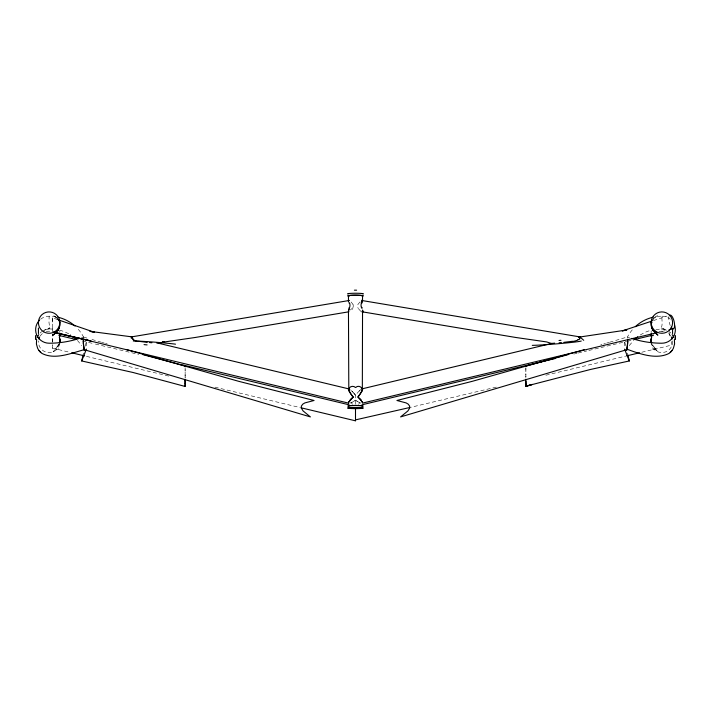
<?xml version="1.0" encoding="UTF-8"?>
<svg xmlns="http://www.w3.org/2000/svg" width="711" height="711" viewBox="0 0 711 711"><rect width="100%" height="100%" fill="white"/><g stroke="black" fill="none" stroke-linecap="round" stroke-linejoin="round"><path stroke-width="0.53" stroke-dasharray="3.56 2.67" d="M52.436 344.977L52.436 348.203L52.436 344.693M52.436 342.044L52.436 334.197L52.436 342.231M57.644 319.63L52.392 317.826L52.392 331.459L52.383 325.807M185.127 377.763L185.127 377.265M185.127 376.012L185.127 374.768M185.127 373.542L185.127 372.129M185.127 370.369L185.127 369.764M525.873 377.008L525.873 376.012M525.873 374.768L525.873 373.79M525.873 371.444L525.873 370.795M525.873 369.569L525.873 368.476M651.169 332.659L651.169 330.846M83.471 337.494L83.525 336.961A38.847 38.847 0 0 0 77.543 328.544M83.498 337.165L89.408 338.703M55.956 316.804A38.847 38.847 0 0 0 49.148 316.199L48.988 322.421L49.832 328.917L55.094 329.273M655.906 329.273C664.296 330.891 661.71 321.665 661.852 316.199A38.847 38.847 0 0 0 655.044 316.804M83.356 354.007L83.569 353.118M85.249 346.133L86.2 342.16M59.075 343.991L55.707 348.594M352.905 308.263L352.061 309.561M58.578 345.484L58.711 345.226A6.035 3.182 -78.2 0 0 59.191 343.893M652.005 321.176L653.711 318.59M629.262 345.59L633.59 340.409M651.827 336.365L653.125 334.774M355.5 404.204L355.571 395.058M58.826 344.995L53.138 351.812L56.764 347.866M40.1 333.059L41.745 331.602M359.908 301.988L357.997 304.37A4.204 3.706 -73.4 0 0 358.131 308.236M652.956 319.141L657.693 315.408L654.28 317.728M652.147 335.796L653.542 334.845M640.247 335.032L641.082 334.508A38.856 38.856 0 0 1 648.228 331.13L651.383 330.171M351.154 402.746C349.101 403.546 352.087 401.973 352.132 403.901A13.873 10.736 40.9 0 0 352.46 404.381M42.162 331.308L49.637 327.904L44.455 330.037M653.453 320.581L666.936 316.111M45.726 329.557L49.912 328.917M609.069 342.391L606.687 343.093M609.665 342.222L627.475 336.961A96.874 96.127 0 0 0 629.528 337.707M600.751 344.835L601.933 344.488M603.719 343.964L605.496 343.44M661.692 331.557L666.971 330.286M573.821 354.06L577.048 353.287M578.123 353.029L586.726 350.967M588.886 350.452L626.658 341.404M627.742 341.147L630.977 340.373M496.331 387.095L411.207 407.19M545.897 375.221L625.618 356.131M641.811 352.247L672.037 345.013L671.148 341.316M661.088 328.917L666.545 330.037M82.512 341.004L93.257 343.546M95.381 344.053L138.672 354.416M168.703 376.083L85.684 356.184M214.953 387.157L299.838 407.492M52.436 348.097L69.598 352.265M59.617 330.171L62.772 331.13A38.856 38.856 0 0 1 69.349 334.179M107.281 343.964L105.504 343.44M101.335 342.222L90.004 338.88M101.931 342.391L104.313 343.093M665.194 329.531L661.363 327.904L668.838 331.308M70.202 334.685L70.753 335.032M56.72 317.728L53.307 315.408L58.044 319.141M360.797 311.347L358.095 308.263M669.255 331.602L670.9 333.059M350.434 389.806L350.816 390.135M655.32 348.612L651.925 343.991M351.092 301.988L353.003 304.37M351.305 390.588L352.203 391.468M351.963 391.219L352.452 391.717M77.41 340.409L81.738 345.59M352.292 391.557L353.18 392.49M352.976 392.268L354.06 393.459A15.429 3.368 49.5 0 1 355.5 395.147A13.198 2.88 -49.5 0 1 359.135 391.112A6.515 1.422 -49.5 0 1 360.806 389.61M654.236 347.866L657.862 351.812L652.174 344.995M353.927 393.307L354.06 393.459A15.322 3.315 49.4 0 1 355.402 395.067L355.5 395.147M57.289 318.59L58.995 321.176M652.449 345.519L652.289 345.226A6.035 3.182 78.2 0 1 651.809 343.893M669.024 332.437L670.091 336.925M624.8 342.16L625.751 346.133M627.431 353.118L627.644 354.007M627.591 338.169L627.475 336.961A38.847 38.847 0 0 1 633.457 328.544M59.831 330.846L59.831 332.659M52.392 317.844L52.392 324.483M624.711 342.178L624.711 348.612M525.873 367.711L525.873 377.905M185.127 367.711L185.127 377.905M86.289 342.178L86.289 348.612M672.508 340.925A10.701 10.692 0.1 0 1 663.31 352.478A10.701 10.692 0.1 0 1 651.329 343.831M652.894 336.036A10.701 10.692 0.1 0 1 653.542 335.148M658.91 331.61A10.701 10.692 0.1 0 1 664.794 331.61M668.598 333.583A10.701 10.692 0.1 0 1 670.802 336.036M655.426 348.905A7.457 3.688 76 0 1 652.263 348.808M59.671 343.831A10.701 10.692 -0.1 0 1 47.69 352.478A10.701 10.692 -0.1 0 1 38.492 340.925M40.198 336.036A10.701 10.692 -0.1 0 1 42.402 333.583M46.206 331.61A10.701 10.692 -0.1 0 1 52.09 331.61M58.737 348.808A7.457 3.688 -76 0 1 55.574 348.905M670.286 325.567A7.039 2.48 76.5 0 1 668.989 316.502M360.824 403.128A6.248 1.733 36.8 0 1 359.784 402.71L358.868 403.901A13.873 10.736 -40.9 0 1 358.54 404.381M359.126 391.103A6.808 1.511 -49.6 0 1 360.833 389.548M351.669 308.565A7.11 2.72 -58.7 0 1 350.399 310.005M352.985 304.379A4.204 3.644 -89.2 0 1 352.7 308.13M83.525 336.961A96.874 96.127 0 0 1 81.472 337.707M40.625 319.221A13.518 13.509 -0.1 0 1 49.148 316.199M661.852 316.199A13.518 13.509 0.1 0 1 670.375 319.221M351.367 402.666A8.95 2.48 -36.8 0 0 355.491 400.106A8.994 2.497 36.8 0 0 359.642 402.666A8.941 2.48 36.9 0 1 355.509 400.106A8.994 2.497 -36.8 0 1 351.358 402.675"/><path stroke-width="1.07" d="M185.127 386.046L185.127 385.753M185.127 385.904L185.127 385.424M185.127 384.518L185.127 383.238M185.127 382.598L185.127 381.292M185.127 380.669L185.127 379.718M348.461 311.018L348.808 390.348M354.185 408.621L354.185 407.545M627.857 354.905L629.306 360.957L590.503 369.462L525.873 386.197L525.873 385.753M525.873 385.478L525.873 384.66M525.873 384.473L525.873 383.887M525.873 383.549L525.873 382.136M525.873 381.763L525.873 379.239M525.873 366.049L568.089 354.638M627.671 339.778L627.626 343.244M83.311 341.404L83.338 339.476M362.53 300.691L362.539 295.812M627.689 340.996L627.68 341.813M651.16 336.419L651.169 333.566M672.562 333.566L672.57 328.989M675.308 335.388L675.272 339.351L675.406 336.783M362.494 310.503L361.979 311.845M627.68 342.089L627.662 342.631M59.84 340.809L59.831 339.405M59.813 324.767L59.564 326.687M627.653 342.835L626.782 349.679L400.595 416.913L407.918 410.922L409.589 408.176L409.652 406.114L408.238 404.168L406.15 402.915L396.942 400.489L472.255 381.327L584.3 349.643M651.169 339.405L651.64 336.89M627.617 343.449L627.395 345.893M651.214 323.212L651.196 323.478A5.261 2.186 74.4 0 0 652.307 328.589M59.822 340.756L59.804 340.916A6.035 3.182 -78.2 0 1 59.431 343.049L59.795 340.996M651.223 339.227L651.16 340.889M651.214 338.889L651.605 337.298M627.369 346.15L627.262 346.897M627.226 347.155L627.066 348.159M627.022 348.417L626.933 348.923M651.356 322.083L651.623 320.972M626.88 349.172C638.851 353.5 656.075 360.077 669.069 353.411A13.527 13.527 0 0 0 673.406 348.177L674.588 343.991L674.384 339.609M348.754 390.09A5.128 1.12 49.5 0 1 348.728 388.766A5.404 1.182 49.4 0 0 348.728 390.072C348.692 386.402 353.251 385.202 355.598 387.531C357.997 384.98 362.219 386.668 362.334 390.019L362.539 311.009M36.617 339.609L36.412 343.991L37.594 348.177A13.527 13.527 0 0 0 41.931 353.411C54.996 360.166 71.091 353.171 84.218 349.679L310.405 416.913L303.082 410.922L301.411 408.176L301.348 406.114L302.762 404.168L304.85 402.915L314.058 400.489L238.745 381.327L126.7 349.643M185.127 386.455L133.09 372.502L81.694 360.957L83.143 354.905M84.2 350.514L84.405 349.625M348.674 309.703L349.199 307.81M361.659 303.499L362.343 301.606M59.351 327.495L59.324 327.584A6.728 4.213 -77.3 0 1 59.075 328.384L58.853 328.82M37.345 337.281L38.43 335.183A13.518 13.518 0 0 1 38.803 334.623M81.694 360.957L86.289 349.439M58.72 328.633L55.502 332.686M58.658 329.22L58.044 330.251M626.782 349.679L627.457 348.452M58.444 329.602L53.112 335.174L56.569 331.984M348.923 401.546L348.506 402.444L353.083 397.085L351.438 394.792M579.634 338.285L579.812 336.836L578.47 337.343M57.955 330.384L57.573 330.899M359.89 398.907L357.917 397.085L359.562 394.792A15.162 3.306 -49.5 0 0 361.392 391.921A11.794 2.568 -49.5 0 0 361.881 391.014A9.776 2.133 -49.5 0 0 362.201 390.348L362.317 390.063A5.084 1.111 -49.5 0 0 362.272 388.766M357.917 397.085L357.971 397.005A16.7 3.662 -49.4 0 0 361.455 391.885A12.051 2.675 -49.2 0 0 361.988 390.934M672.002 350.514L670.233 352.469M349.696 400.471L350.914 399.102M351.11 398.907L351.616 398.409M351.794 398.24L353.083 397.085M634.532 339.485L636.763 337.538A38.847 38.847 0 0 1 637.803 336.73M56.516 332.028L55.662 332.712M578.674 337.183L626.826 329.984L622.329 330.899L651.374 321.265M362.183 311.809L515.928 337.503L546.599 341.92L551.505 343.493L554.651 343.129M158.926 343.52L164.268 341.52L162.321 342.275L195.001 337.512L348.817 311.809M525.873 386.455L532.388 384.42L525.873 386.197M657.471 332.57L362.69 403.066M669.087 329.78L673.317 328.775M361.926 404.808L555.531 358.442M634.212 339.591L651.48 335.459M626.702 355.873L639.651 352.772M551.825 343.404L362.237 388.81A5.35 1.138 -49 0 1 362.299 390.046A9.474 2.062 -49.5 0 1 361.872 391.023M355.5 419.89L410.131 407.43M572.471 341.28L563.832 342.355M348.968 300.54L131.784 336.845L89.915 331.353L94.412 332.268L58.693 319.994M561.335 342.578L559.095 342.764M552.936 343.511L551.505 343.493M354.389 290.177L356.611 290.177M151.905 342.764L149.666 342.578M156.9 343.182L159.504 343.475M147.168 342.355L138.529 341.28M362.032 300.54L579.874 336.89L583.731 340.302M53.458 332.517L90.99 340.951L53.458 332.144L348.301 403.066M58.88 335.432L76.068 339.485M159.184 343.404L348.274 388.757M182.727 364.965L349.101 404.808M300.913 407.75L355.5 420.823M71.74 352.789L84.618 355.918M142.911 354.638L178.95 364.21L185.127 365.961L185.127 366.529M132.53 337.343L131.215 336.818L131.366 338.285M40.767 352.469L38.998 350.514M358.682 397.751L360.521 399.564M654.431 331.984L657.888 335.174L652.342 329.22M654.982 332.224L652.28 328.633M76.468 339.485L74.237 337.538A38.847 38.847 0 0 0 73.197 336.73M360.086 399.102L360.966 400.062M360.699 399.76L361.304 400.471M361.081 400.195L362.539 402.799L362.397 402.159M653.427 330.899L653.045 330.384M652.956 330.251L652.556 329.602M362.077 401.546L362.334 402.026M58.72 319.417L59.146 320.323L58.817 319.737M83.543 348.452L84.218 349.679L83.374 343.342M652.147 328.82L651.951 328.358A6.728 4.213 77.3 0 1 651.64 327.602L651.658 327.54M629.306 360.957L624.711 349.439M673.655 337.281L672.57 335.183A13.518 13.518 0 0 0 672.197 334.623M348.968 302.397L349.341 303.508M59.36 336.89L59.822 339.298L59.395 337.298M59.377 320.972L59.644 322.083M361.979 308.441L361.81 307.81M361.703 307.419L361.668 307.285A6.71 1.564 81 0 0 361.863 307.65M626.595 349.625L626.8 350.514M651.436 326.687L651.187 324.767M84.218 349.679L84.111 349.128M84.067 348.923L83.774 347.155M83.738 346.897L83.631 346.15M83.578 345.715L83.445 344.266M651.205 340.996L651.605 343.049A6.035 3.182 78.2 0 1 651.249 340.916L651.178 340.756M83.427 344.062L83.347 342.835M59.786 323.212L59.804 323.514A5.261 2.186 -74.4 0 1 58.693 328.589M83.374 343.244L83.338 342.524M35.594 336.783L35.728 339.351L35.692 335.388M83.347 342.729L83.311 341.102M627.689 340.285L627.689 340.791M348.461 295.812L348.47 300.7M59.831 333.566L59.84 336.419M38.421 328.055L38.438 333.566M525.873 381.292L525.873 382.794M525.873 383.238L525.873 385.06M525.873 385.309L525.873 385.904M356.815 407.545L356.815 408.621M355.5 407.519L355.5 420.734M185.127 379.239L185.127 380.323M185.127 380.652L185.127 381.763M185.127 382.136L185.127 383.727M185.127 383.887L185.127 385.478M651.196 342.844A10.701 10.692 0.1 0 1 651.56 338.943M671.353 336.978A10.701 10.692 0.1 0 1 672.135 338.943M650.992 322.892A7.857 2.924 77.6 0 1 651.187 321.763M651.845 322.812A6.941 1.493 -85.1 0 1 651.943 322.341M651.018 340.693A6.523 3.413 75.8 0 1 651.027 339.298M59.44 338.943A10.701 10.692 -0.1 0 1 59.804 342.844M38.865 338.943A10.701 10.692 -0.1 0 1 39.647 336.978M59.813 321.763A7.857 2.924 -77.6 0 1 60.008 322.892M59.973 339.298A6.523 3.413 -75.8 0 1 59.982 340.693M348.745 296.123A7.883 0.604 0 0 1 350.372 295.358A7.883 0.604 0 0 1 360.539 295.349A7.883 0.604 0 0 1 362.326 296.114M348.035 294.043A7.883 0.604 0 0 1 355.473 293.243A7.883 0.604 0 0 1 362.992 294.034M669.442 315.497A7.039 2.48 76.5 0 1 673.148 318.457A7.039 2.48 76.5 0 1 674.41 327.184A7.039 2.48 76.5 0 1 671.122 327.167M353.154 397.085A14.735 3.208 49.5 0 1 348.541 389.912M351.483 394.809A12.985 2.826 49.5 0 1 348.772 390.321M572.551 341.476A23.934 18.006 12 0 0 577.208 340.311A10.078 7.119 7.8 0 0 578.123 339.805M578.514 339.378A7.306 4.755 2.7 0 1 577.99 339.689M579.98 338.329A5.528 3.457 0.1 0 1 579.012 339.609M581.243 341.022A25.987 0.898 -4.7 0 1 559.984 343.564A25.987 0.898 -4.7 0 1 532.281 345.359M560.988 340.302A62.915 8.363 -3.7 0 1 559.006 340.471M138.458 341.476A23.934 18.006 -12 0 1 134.041 340.4M147.106 344.897A62.906 13.118 2.8 0 1 144.057 344.595M133.312 341.004A24.307 0.889 4.5 0 1 153.265 342.044A24.307 0.889 4.5 0 1 175.51 344.168M133.375 339.049A5.528 2.586 16.5 0 1 132.13 338.169M132.664 339.396A7.306 4.693 -1.8 0 0 133.081 339.636L133.49 339.885A10.932 7.563 -6.4 0 0 134.263 340.098M349.608 303.179A4.079 2.24 -86.8 0 1 349.563 307.525M349.368 307.561A6.719 1.751 -81.7 0 1 349.252 307.979M348.861 310.343A6.408 1.484 -63.8 0 1 349.154 309.214M348.737 311.756A4.488 1.413 -56.7 0 1 348.612 310.716M348.63 301.562A6.515 0.64 61.7 0 0 348.47 301.348A5.19 1.431 51 0 1 349.217 300.362M348.488 301.411A6.399 0.871 58.2 0 1 348.426 301.206M361.437 307.525A4.079 2.24 86.8 0 1 361.392 303.179M362.237 301.606A6.399 0.773 -59.8 0 1 362.121 301.908M361.943 300.113A5.19 0.791 -56.6 0 1 361.197 302.486M362.592 309.987A6.692 1.804 61.2 0 1 362.717 310.778M363.374 311.24A7.643 1.2 67.7 0 1 363.348 311.871M349.252 296.087A7.039 0.595 0 0 1 355.145 295.216A7.039 0.595 0 0 1 362.05 296.034M348.843 406.257A7.039 0.595 0 0 1 355.5 405.466A7.039 0.595 0 0 1 362.157 406.257M348.461 406.328A7.883 0.604 0 0 1 355.598 405.466A7.883 0.604 0 0 1 362.459 406.345M39.585 320.154A13.518 13.509 -0.1 0 0 49.148 343.217A96.874 96.127 0 0 0 79.392 338.409M57.671 317.15A38.847 38.847 0 0 1 75.002 326.056M674.419 324.74A13.518 13.509 0.1 0 1 661.852 343.217A96.874 96.127 0 0 1 631.608 338.409M635.341 326.66A38.847 38.847 0 0 1 653.329 317.15M348.461 402.702L348.772 403.261L348.461 402.684M651.96 320.27L652.147 319.826L651.969 320.252M655.729 331.335A10.701 10.692 0.1 0 0 672.544 323.558A10.701 10.692 0.1 0 0 657.391 312.893A10.701 10.692 0.1 0 0 655.729 331.335M43.762 331.859A10.701 10.692 -0.1 0 0 59.813 322.598A10.701 10.692 -0.1 0 0 43.762 313.338A10.701 10.692 -0.1 0 0 43.762 331.859M351.225 408.532A7.883 0.595 0 0 0 363.374 408.061A7.883 0.595 0 0 0 351.901 407.492A7.883 0.595 0 0 0 351.225 408.532"/></g></svg>
